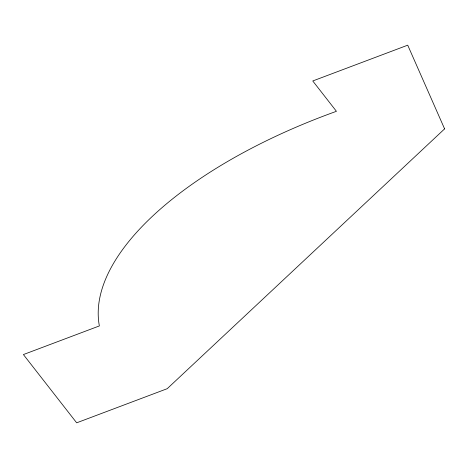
<?xml version="1.0" encoding="UTF-8"?>
<svg xmlns="http://www.w3.org/2000/svg" width="468" height="468" viewBox="0 0 468 468"><rect width="100%" height="100%" fill="white"/><g stroke="black" fill="none" stroke-linecap="round" stroke-linejoin="round"><path stroke-width="0.7" d="M444.6 128.881L167.205 388.697L76.67 422.82L23.4 354.563L99.368 325.933A334.597 147.724 -16.2 0 1 336.433 111.308L312.759 80.97L407.722 45.18L444.6 128.881"/></g></svg>
